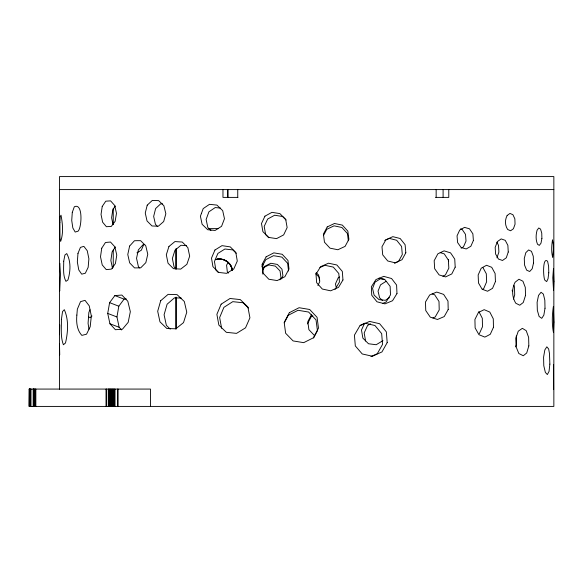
<?xml version="1.0" encoding="UTF-8"?>
<svg xmlns="http://www.w3.org/2000/svg" width="583" height="583" viewBox="0 0 583 583"><rect width="100%" height="100%" fill="white"/><g stroke="black" fill="none" stroke-linecap="round" stroke-linejoin="round"><path stroke-width="0.87" d="M222.968 189.592L222.968 197.397L237.93 197.397M237.747 197.397L237.747 189.592M436.15 197.397L436.15 189.592M59.495 389.218L59.495 176.583L553.85 176.583L553.85 406.417L29.15 406.417L29.208 389.072M59.495 334.7L59.772 324.855M59.495 265.287L59.765 263.356L60.486 274.367L59.692 291.012L59.495 288.279M553.624 389.641L553.537 364.382M121.577 329.949L119.151 327.296L116.957 316.963L118.815 306.199L124.077 299.137L126.249 298.911M107.717 313.414L109.604 302.657L114.858 295.588L121.869 295.064L127.801 301.214L130.337 311.679L128.18 322.326L122.437 329.206L115.39 329.723L109.932 323.754L107.717 313.414L116.957 316.963M513.47 299.115L514.702 294.86L514.468 286.829L513.885 285.284M515.773 346.841L516.48 344.487L516.29 335.968M496.956 257.81L498.895 252.038L498.516 245.37L496.913 242.222M143.782 244.408L141.356 250.18L136.954 252.84M89.979 309.741L88.856 312.452L88.077 323.339L88.959 329.242M479.313 333.738L482.491 326.75L482.309 318.274L478.84 311.548M364.499 323.434L361.475 330.044L362.881 338.14L368.514 343.759L376.181 344.728L382.944 340.647M317.895 285.524L319.746 281.72L318.617 275.038L316.219 272.662M262.795 270.25L264.879 266.227L270.818 263.261L277.333 264.42L281.983 269.237L282.93 275.912L281.37 278.914M228.106 262.292L226.576 265.229L227.334 271.904L228.405 273.136M279.811 279.869L280.984 277.625L280.037 270.942L275.395 266.132L268.872 264.966L263.676 267.561M284.322 322.807L288.286 315.272L298.022 310.287L308.618 312.051L316.022 319.892L317.444 330.707L313.618 337.951M262.037 266.701L265.782 259.668L273.5 255.704L277.326 256.309L281.844 257.096L287.63 263.283L288.556 271M311.657 314.332L307.824 321.568L308.888 329.657L314.441 335.509M307.401 323.937L311.235 316.707L312.852 315.906M323.405 235.649L326.801 229.301L334.03 225.854L336.019 226.248L341.908 227.487L347.424 233.535L348.364 240.757M335.014 289.445L339.444 282.048L338.803 273.507L333.308 267.101L324.979 265.316L319.914 267.553M115.325 246.995L112.089 251.958L110.865 260.506L112.585 268.683M115.332 206.032L112.811 209.763L111.615 217.78L113.029 224.666M91.976 315.986L90.044 317.742L88.959 316.977M385.946 281.407L380.502 284.876L378.046 291.128L379.599 297.818L382.477 300.471M389.415 297.665L385.385 300.296L379.03 299.64L374.111 295.107L372.559 288.425L375.015 282.172L380.502 278.718L384.102 279.068M370.489 323.784L367.582 325.489L364.178 332.922L365.585 341.019M482.323 289.387L483.744 288.549L486.623 281.786L486.302 273.755L482.906 267.531M461.168 248.176L463.478 246.835L466.021 241.056L465.504 234.381L462.122 229.367L460.468 228.886M339.649 276.947L338.206 277.763L335.458 283.928L336.019 286.698M442.869 276.189L445.419 274.95L448.823 268.158L448.371 260.105L444.231 253.867L440.18 252.621M370.941 356.585L377.288 353.699L382.535 344.407L381.668 333.629L374.971 325.511L364.907 323.179L360.039 325.38M384.685 240.502L389.327 238.396L396.666 240.269L401.592 246.449L402.299 254.538L398.517 261.446L394.487 263.268M432.914 317.954L435.224 316.948L439.218 309.923L438.999 301.455L434.656 294.779L432.141 293.912M382.929 303.313L386.048 302.023L390.501 294.845L390.129 286.348L385.086 279.782L379.03 278.127M144.795 244.525L143.207 244.561L138.368 249.881L136.539 258.32L138.411 266.664L139.629 267.932M59.495 189.592L553.85 189.592M435.516 197.397L448.779 197.397L448.779 189.592M208.291 228.623L218.632 228.623M29.15 389.072L150.472 389.072L150.472 406.417M181.204 298.037L174.448 297.855L167.095 304.231L164.085 314.776L166.366 325.35L170.236 329.125M162.548 203.868L160.733 203.802L155.625 208.546L153.664 216.417L155.435 224.346L157.417 226.379M186.48 245.632L180.963 245.283L174.987 250.202L172.357 258.48L174.084 266.956L175.884 268.763M220.476 208.087L215.214 207.563L208.918 211.818L206.127 219.456L207.832 227.516L210.959 230.54M114.858 295.588L124.077 299.137M109.604 302.657L118.815 306.199M109.932 323.754L119.151 327.296M248.438 308.028L243.009 302.752L232.785 301.659L223.901 307.35L219.645 317.531L221.613 328.265M315.571 273.587L319.163 277.144M268.821 237.747L265.622 234.548L264.194 226.43L267.641 219.055L274.644 215.229L282.587 216.49L286.085 219.995M218.173 272.348L215.87 270.024L214.457 261.49L217.889 253.437L224.914 249.014L232.872 249.925L236.21 253.299M512.158 290.086L512.442 291.58M448.327 259.406L448.655 261.199M319.302 277.982L319.724 280.489M59.728 354.85L59.495 343.97M443.095 189.592L443.095 197.397M262.86 264.128L262.86 274.141M176.132 248.649L176.132 269.062M176.132 297.199L176.132 328.965M175.942 249.094L175.942 269.062M175.942 297.199L175.942 328.965M118.101 389.072L118.101 406.417M117.547 389.072L117.547 406.417M115.011 389.072L115.011 406.417M114.319 389.072L114.319 406.417M113.612 389.072L113.612 406.417M113.255 208.248L113.255 224.586M113.255 250.005L113.255 267.247M112.905 389.072L112.905 406.417M112.191 389.072L112.191 406.417M111.491 389.072L111.491 406.417M110.799 389.072L110.799 406.417M110.129 389.072L110.129 406.417M109.48 389.072L109.48 406.417M108.861 389.072L108.861 406.417M108.285 389.072L108.285 406.417M106.398 389.072L106.398 406.417M106.062 389.072L106.062 406.417M35.84 389.072L35.84 406.417M35.388 389.072L35.388 406.417M34.142 389.072L34.142 406.417M34.003 389.072L33.982 406.417M33.858 389.072L33.887 406.417M33.829 389.072L33.829 406.417M33.187 389.072L33.187 406.417M30.986 389.072L30.986 406.417M30.549 389.072L30.549 406.417M30.163 389.072L30.163 406.417M29.842 389.072L29.842 406.417M29.573 389.072L29.573 406.417M29.369 406.417L29.369 389.072L29.23 406.417M227.836 189.592L227.836 197.397L227.793 189.592M59.896 222.429L59.976 237.791L60.632 241.449C63.583 233.229 62.629 223.697 61.011 215.193L60.26 216.541L59.896 222.429M61.397 319.491C61.55 327.894 60.326 336.741 63.401 344.772L65.515 342.95C67.971 332.135 68.918 320.038 64.319 309.69L62.534 311.592L61.397 319.491M553.376 250.02L552.713 257.314C551.124 251.776 551.642 245.574 552.495 239.861L553.347 244.634L553.376 250.02M553.85 281.312L553.551 290.349L552.786 277.778L553.464 268.785L553.85 281.312M553.843 322.056L553.486 332.653C551.802 324.155 552.072 315.082 553.398 306.505L553.843 322.056M63.715 261.213C63.787 267.903 62.665 275.212 65.959 281.356L67.934 279.949C70.528 271.489 71.111 261.505 66.746 253.569L64.924 255.004L63.715 261.213M72.292 212.358L71.724 220.454L72.839 227.975L75.192 232.056L78.086 231.174C81.78 227.698 83.223 202.396 74.311 206.783L72.292 212.358M76.854 315.075C76.205 322.108 76.839 329.993 81.86 335.4L86.546 334.176L90.183 326.764L91.342 315.979L89.235 305.856L85.031 300.354L80.534 301.637L77.35 309.179L76.854 315.075M77.976 253.365L77.335 261.956L78.763 269.907L81.707 274.17L85.344 273.208L88.157 267.349L88.893 258.779L87.261 250.77L83.886 246.383L83.019 246.587L80.432 247.403L77.976 253.365M549.856 364.113L549.048 371.4L547.335 374.57L545.36 372.406L543.786 365.73L543.589 357.146L544.835 349.931L546.832 346.812L548.639 348.94L549.47 353.458L549.856 364.113M548.778 272.822L548.042 278.718L546.686 281.596L545.003 280.336C543.123 278.47 542.416 256.097 547.605 261.279L548.603 266.161L548.778 272.822M101.733 248.212L100.509 256.768L102.229 264.937L106.237 269.608L111.375 269.127L115.405 263.574L116.775 255.077L114.858 246.835L110.5 242.04L106.704 242.375L105.428 242.543L101.733 248.212M102.229 206.426L101.034 214.442L102.623 222.196L106.398 226.714L111.302 226.408L115.15 221.285L116.476 213.312L114.72 205.507L110.602 200.873L106.704 201.113L105.763 201.208L102.229 206.426M541.891 238.491L540.988 243.184L539.311 245.385L537.526 244.262C535.631 239.781 535.813 234.796 537.096 230.183L538.772 227.982L540.55 229.104L541.753 233.12L541.891 238.491M545.01 308.247L543.837 315.177L541.753 318.34L539.107 316.474L537.337 310.345L537.118 302.293L538.539 295.392L541.053 292.272L543.363 294.102L544.828 300.194L545.01 308.247M129.615 246.062L127.779 254.509L129.659 262.853L134.527 267.91L140.7 267.837L145.83 262.649L147.769 254.254L145.779 245.858L140.62 240.67L137.471 240.67L134.447 240.75L129.615 246.062M533.54 262.94L532.184 268.756L530.326 270.825L529.626 271.51L526.624 270.133L524.583 265.163L524.27 258.502L525.808 252.687L528.613 249.947L531.463 251.317L533.27 256.28L533.54 262.94M147.222 205.158L145.262 213.028L147.033 220.957L152.003 225.978L158.365 226.197L163.677 221.547L165.849 213.757L163.889 205.748L158.678 200.639L152.323 200.414L147.222 205.158M160.697 300.711L157.687 311.256L159.968 321.831L166.876 328.521L175.826 328.79L183.528 322.61L186.771 312.189L184.315 301.513L177.094 294.663L174.23 294.532L168.101 294.364L160.697 300.711M525.523 295.421L523.279 302.482L519.774 305.222L515.795 303.247C511.823 296.893 511.641 288.862 515.102 282.223L518.943 279.235L522.915 281.217L525.298 287.397L525.523 295.421M528.832 345.908L526.711 352.977L523.279 355.754L518.826 353.502L516.072 346.754L515.853 338.235L518.251 331.202L522.353 328.331L526.209 330.685L528.635 337.389L528.832 345.908M168.939 246.478L166.315 254.756L168.035 263.232L173.45 268.654L180.708 269.106L186.888 264.31L189.679 256.134L187.835 247.586L182.224 242.032L174.936 241.573L168.939 246.478M508.252 252.016L506.292 257.795L502.502 260.477L498.458 259.041L495.608 254.035L495.171 247.374L497.394 241.595L501.183 238.906L505.228 240.342L507.873 245.348L508.252 252.016M507.159 215.455C504.805 219.908 504.842 225.264 507.669 229.483L510.606 230.773L513.426 228.74L515.051 224.178L514.855 218.822L512.916 214.712L509.972 213.429L507.159 215.455M201.434 213.378L200.414 216.227L202.112 224.287L207.737 229.731L215.098 230.46L221.569 226.306L224.47 218.727L222.691 210.623L216.898 205.085L209.494 204.334L203.205 208.59L201.434 213.378M221.146 304.173L216.883 314.332L218.865 325.088L226.335 332.317L236.53 333.374L245.538 327.828L249.925 317.801L247.884 306.986L240.276 299.589L230.03 298.481L221.146 304.173M214.938 250.027L211.505 258.087L212.919 266.62L218.676 272.429L226.634 273.34L233.754 269.018L237.288 261.082L235.831 252.497L230.292 246.901L221.992 245.64L214.938 250.027M495.433 281.56L492.548 288.323L487.57 291.245L482.105 289.219L478.49 282.995L478.155 274.972L481.223 268.202L486.521 265.272L491.717 267.305L495.113 273.529L495.433 281.56M473.389 240.495L470.845 246.274L466.218 248.956L461.131 247.527L457.589 242.521L457.043 235.853L459.71 230.066L464.542 227.37L469.49 228.813L472.871 233.827L473.389 240.495M493.466 327.289L490.288 334.278L486.856 336.099L484.808 337.098L478.935 334.671L475.13 327.93L474.919 319.455L478.424 312.481L484.174 309.668L489.815 312.087L493.284 318.814L493.466 327.289M264.937 216.169L261.49 223.551L262.918 231.67L268.668 237.419L276.561 238.622L283.651 234.898L287.142 227.567L285.699 219.427L279.869 213.589L271.933 212.343L264.937 216.169M455.199 267.145L451.789 273.937L445.594 276.91L439.116 274.914L434.663 268.727L434.175 260.681L437.84 253.845L444.071 250.865L450.557 252.869L451.963 254.902L454.74 259.092L455.199 267.145M289.343 312.677L284.191 322.465L285.626 333.243L293.096 340.924L303.699 342.658L313.392 337.805L318.486 328.142L317.065 317.327L309.668 309.486L299.072 307.715L289.343 312.677M266.125 256.826L261.993 264.565L263.028 273.121L268.829 279.235L277.18 280.576L284.876 276.721L289 269.04L287.966 260.47L282.179 254.275L273.835 252.862L266.125 256.826M327.223 226.933L323.405 234.075L324.461 242.185L329.993 248.169L337.878 249.743L345.1 246.376L348.904 239.278L347.847 231.152L342.33 225.104L334.453 223.486L327.223 226.933M405.812 252.796L402.022 259.705L395.143 262.816L387.739 260.98L382.71 254.851L381.982 246.769L385.851 239.817L392.811 236.662L397.664 237.871L400.171 238.527L405.105 244.707L405.812 252.796M387.192 342.629L381.96 351.921L372.442 356.249L362.247 353.968L355.317 345.93L354.413 335.174L359.871 325.795L369.578 321.401L379.642 323.733L383.053 327.814L386.332 331.858L387.192 342.629M448.196 309.551L444.21 316.576L439.116 318.784L437.454 319.477L430.283 317.159L425.75 310.542L425.473 302.023L429.686 294.983L436.718 292.068L439.116 292.848L443.641 294.4L447.984 301.083L448.196 309.551M342.957 279.957L338.541 287.346L330.634 290.822L322.312 289.037L316.664 282.711L316.001 274.185L320.57 266.708L328.521 263.203L336.85 264.988L337.652 265.914L342.316 271.416L342.957 279.957M396.972 293.57L392.519 300.748L384.955 303.874L376.968 301.79L371.75 295.253L371.371 286.763L375.969 279.556L383.767 276.386L391.557 278.514L396.6 285.072L396.972 293.57M219.499 258.976L215.477 259.617A13.008 13.008 0 0 1 232.406 270.359A12.87 12.688 -90 0 0 230.023 264.339L227.144 261.461L223.515 259.617L219.499 258.976M219.397 258.976L215.287 259.617A13.008 13.008 0 0 1 232.209 270.359A12.87 12.688 -90 0 0 229.833 264.339L226.955 261.461L223.325 259.617L219.397 258.976"/></g></svg>
